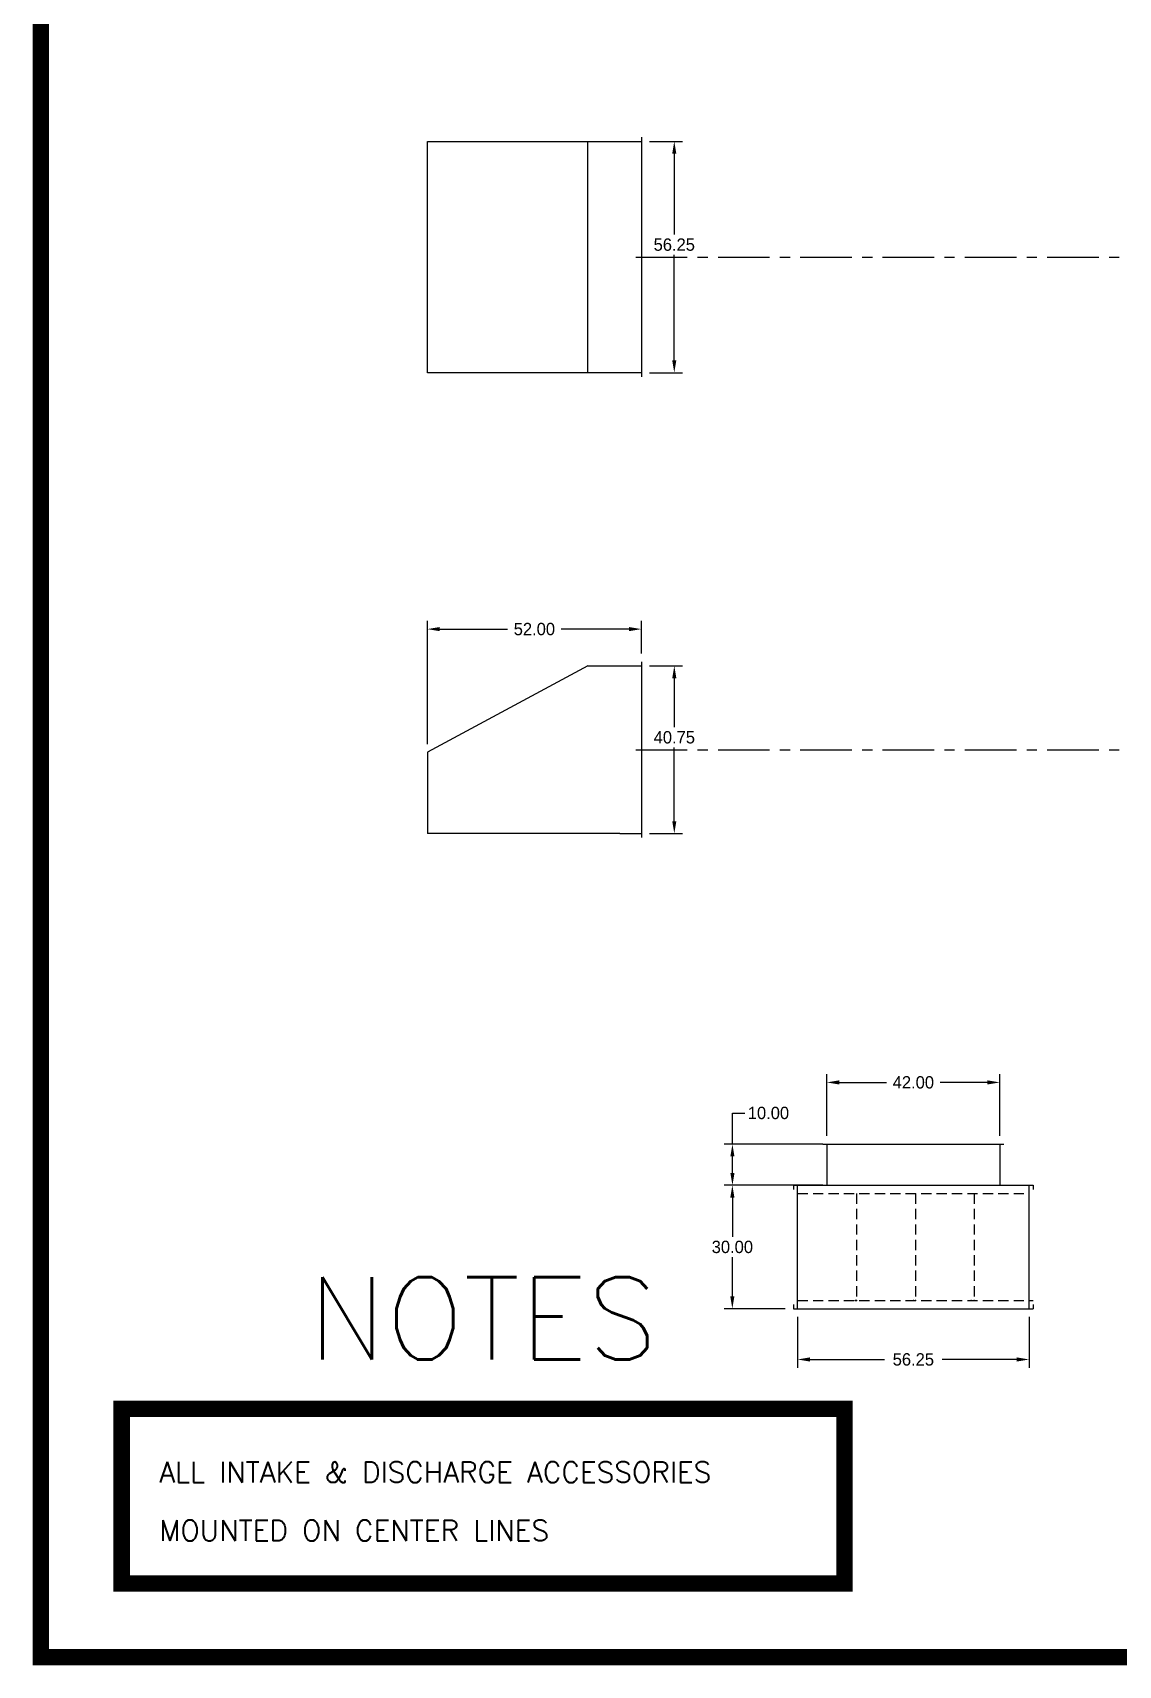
# Model space of a CAD drawing. Header units: inches. Extents: x 3 to 604, y -724 to 69.
# Drawn here: x 3.4 to 267.1, y -724.2 to -327.4 of the extents above; entities that cross this region are included whole.
import ezdxf
from ezdxf.enums import TextEntityAlignment as Align

# ---------------------------------------------------------------- set-up
doc = ezdxf.new("R2010")
doc.units = ezdxf.units.IN
doc.header["$LTSCALE"] = 10
doc.header["$MEASUREMENT"] = 0
doc.linetypes.add('CENTER', pattern=[2, 1.25, -0.25, 0.25, -0.25])
doc.linetypes.add('HIDDEN', pattern=[0.375, 0.25, -0.125])
for name, color, linetype in [('CENTERLINE', 2, 'CENTER'), ('FA-FILTER', 5, 'Continuous'), ('FDT-HOOD', 5, 'Continuous'), ('RAM20UNIT', 3, 'Continuous')]:
    doc.layers.add(name, color=color, linetype=linetype)
doc.layers.add('TEXT', color=7, linetype='Continuous', lineweight=40)
doc.styles.add('S10', font='romans.shx', dxfattribs={"height": 0.1})
doc.dimstyles.new('DIMENSIONS', dxfattribs={"dimscale": 0, "dimtxt": 3, "dimasz": 3, "dimexe": 2, "dimexo": 2, "dimgap": 1, "dimtad": 0, "dimtih": 1, "dimtoh": 1, "dimzin": 0, "dimdsep": 46, "dimtxsty": 'Standard', "dimcen": 0.09, "dimclrd": 256, "dimclre": 256, "dimclrt": 1, "dimadec": 0, "dimazin": 0, "dimtfac": 1, "dimtofl": 0, "dimtmove": 0, "dimatfit": 3, "dimfxl": 0, "dimtolj": 1, "dimtzin": 0, "dimarcsym": 0})

# ---------------------------------------------------------------- blocks, each defined once
blk = doc.blocks.new('A$C758A175F')
at = {"layer": 'TEXT', "const_width": 4}
blk.add_lwpolyline([(0, 0), (175.62, 0), (175.62, -42.47), (0, -42.47)], close=True, dxfattribs=at)
at = {"layer": 'TEXT', "style": 'S10'}
blk.add_text('NOTES', height=20, dxfattribs=at).set_placement((87.81, 6), align=Align.BOTTOM_CENTER)
for s, p in [('ALL INTAKE & DISCHARGE ACCESSORIES', (9.12, -17.89)), ('MOUNTED ON CENTER LINES', (9.12, -32.05))]:
    blk.add_text(s, height=5, dxfattribs=at).set_placement(p)
blk = doc.blocks.new('*D51')
at = {"layer": 'DEFPOINTS', "color": 0}
for p in [(151.26, -472.38), (151.26, -480.32), (99.26, -502.32)]:
    blk.add_point(p, dxfattribs=at)
at = {"layer": 'RAM20UNIT', "lineweight": -2}
for p, q in [((99.26, -500.32), (99.26, -470.38)), ((151.26, -478.32), (151.26, -470.38)), ((102.26, -472.38), (118.76, -472.38)), ((148.26, -472.38), (131.76, -472.38))]:
    blk.add_line(p, q, dxfattribs=at)
at = {"layer": 'RAM20UNIT'}
for points in [[(102.26, -471.88), (102.26, -472.88), (99.26, -472.38)], [(148.26, -471.88), (148.26, -472.88), (151.26, -472.38)]]:
    blk.add_solid(points, dxfattribs=at)
at = {"layer": 'RAM20UNIT', "color": 1, "insert": (125.26, -472.38), "char_height": 3, "attachment_point": 5}
blk.add_mtext('\\A1;52.00', dxfattribs=at)
blk = doc.blocks.new('*D52')
at = {"layer": 'DEFPOINTS', "color": 0}
for p in [(151.26, -481.32), (151.26, -522.07), (159.26, -522.07)]:
    blk.add_point(p, dxfattribs=at)
at = {"layer": 'RAM20UNIT', "lineweight": -2}
for p, q in [((153.26, -481.32), (161.26, -481.32)), ((159.26, -484.32), (159.26, -496.19)), ((159.26, -519.07), (159.26, -501.19)), ((153.26, -522.07), (161.26, -522.07))]:
    blk.add_line(p, q, dxfattribs=at)
at = {"layer": 'RAM20UNIT'}
for points in [[(158.76, -484.32), (159.76, -484.32), (159.26, -481.32)], [(158.76, -519.07), (159.76, -519.07), (159.26, -522.07)]]:
    blk.add_solid(points, dxfattribs=at)
at = {"layer": 'RAM20UNIT', "color": 1, "insert": (159.26, -498.69), "char_height": 3, "attachment_point": 5}
blk.add_mtext('\\A1;40.75', dxfattribs=at)
blk = doc.blocks.new('*D54')
at = {"layer": 'DEFPOINTS', "color": 0}
for p in [(151.26, -353.82), (151.26, -410.07), (159.25, -410.07)]:
    blk.add_point(p, dxfattribs=at)
at = {"layer": 'RAM20UNIT', "lineweight": -2}
for p, q in [((153.26, -353.82), (161.25, -353.82)), ((159.25, -356.82), (159.25, -376.44)), ((159.25, -407.07), (159.25, -381.44)), ((153.26, -410.07), (161.25, -410.07))]:
    blk.add_line(p, q, dxfattribs=at)
at = {"layer": 'RAM20UNIT'}
for points in [[(158.75, -356.82), (159.75, -356.82), (159.25, -353.82)], [(158.75, -407.07), (159.75, -407.07), (159.25, -410.07)]]:
    blk.add_solid(points, dxfattribs=at)
at = {"layer": 'RAM20UNIT', "color": 1, "insert": (159.25, -378.94), "char_height": 3, "attachment_point": 5}
blk.add_mtext('\\A1;56.25', dxfattribs=at)
blk = doc.blocks.new('*D110')
at = {"layer": 'DEFPOINTS', "color": 0, "linetype": 'Continuous'}
for p in [(188.21, -607.56), (173.36, -637.56), (188.21, -637.56)]:
    blk.add_point(p, dxfattribs=at)
at = {"layer": 'RAM20UNIT', "linetype": 'Continuous', "lineweight": -2}
for p, q in [((186.21, -607.56), (171.36, -607.56)), ((173.36, -610.56), (173.36, -620.06)), ((173.36, -634.56), (173.36, -625.06)), ((186.21, -637.56), (171.36, -637.56))]:
    blk.add_line(p, q, dxfattribs=at)
at = {"layer": 'RAM20UNIT', "linetype": 'Continuous'}
for points in [[(172.86, -610.56), (173.86, -610.56), (173.36, -607.56)], [(172.86, -634.56), (173.86, -634.56), (173.36, -637.56)]]:
    blk.add_solid(points, dxfattribs=at)
at = {"layer": 'RAM20UNIT', "color": 1, "linetype": 'Continuous', "insert": (173.36, -622.56), "char_height": 3, "attachment_point": 5}
blk.add_mtext('\\A1;30.00', dxfattribs=at)
blk = doc.blocks.new('*D111')
at = {"layer": 'DEFPOINTS', "color": 0, "linetype": 'Continuous'}
for p in [(189.21, -637.56), (245.46, -637.56), (245.46, -649.9)]:
    blk.add_point(p, dxfattribs=at)
at = {"layer": 'RAM20UNIT', "linetype": 'Continuous', "lineweight": -2}
for p, q in [((189.21, -639.56), (189.21, -651.9)), ((245.46, -639.56), (245.46, -651.9)), ((192.21, -649.9), (210.34, -649.9)), ((242.46, -649.9), (224.34, -649.9))]:
    blk.add_line(p, q, dxfattribs=at)
at = {"layer": 'RAM20UNIT', "linetype": 'Continuous'}
for points in [[(192.21, -649.4), (192.21, -650.4), (189.21, -649.9)], [(242.46, -649.4), (242.46, -650.4), (245.46, -649.9)]]:
    blk.add_solid(points, dxfattribs=at)
at = {"layer": 'RAM20UNIT', "color": 1, "linetype": 'Continuous', "insert": (217.34, -649.9), "char_height": 3, "attachment_point": 5}
blk.add_mtext('\\A1;56.25', dxfattribs=at)
blk = doc.blocks.new('*D109')
at = {"layer": 'DEFPOINTS', "color": 0, "linetype": 'Continuous'}
for p in [(238.34, -582.56), (196.34, -597.56), (238.34, -597.56)]:
    blk.add_point(p, dxfattribs=at)
at = {"layer": 'RAM20UNIT', "linetype": 'Continuous', "lineweight": -2}
for p, q in [((196.34, -595.56), (196.34, -580.56)), ((199.34, -582.56), (210.84, -582.56)), ((235.34, -582.56), (223.84, -582.56)), ((238.34, -595.56), (238.34, -580.56))]:
    blk.add_line(p, q, dxfattribs=at)
at = {"layer": 'RAM20UNIT', "linetype": 'Continuous'}
for points in [[(199.34, -582.06), (199.34, -583.06), (196.34, -582.56)], [(235.34, -582.06), (235.34, -583.06), (238.34, -582.56)]]:
    blk.add_solid(points, dxfattribs=at)
at = {"layer": 'RAM20UNIT', "color": 1, "linetype": 'Continuous', "insert": (217.34, -582.56), "char_height": 3, "attachment_point": 5}
blk.add_mtext('\\A1;42.00', dxfattribs=at)
blk = doc.blocks.new('*D112')
at = {"layer": 'DEFPOINTS', "color": 0, "linetype": 'Continuous'}
for p in [(197.34, -597.56), (173.38, -607.56), (197.34, -607.56)]:
    blk.add_point(p, dxfattribs=at)
at = {"layer": 'RAM20UNIT', "linetype": 'Continuous', "lineweight": -2}
for p, q in [((173.38, -597.56), (173.38, -590)), ((173.38, -590), (176.38, -590)), ((195.34, -597.56), (171.38, -597.56)), ((173.38, -604.56), (173.38, -600.56)), ((195.34, -607.56), (171.38, -607.56))]:
    blk.add_line(p, q, dxfattribs=at)
at = {"layer": 'RAM20UNIT', "linetype": 'Continuous'}
for points in [[(172.88, -600.56), (173.88, -600.56), (173.38, -597.56)], [(172.88, -604.56), (173.88, -604.56), (173.38, -607.56)]]:
    blk.add_solid(points, dxfattribs=at)
at = {"layer": 'RAM20UNIT', "color": 1, "linetype": 'Continuous', "insert": (182.13, -590), "char_height": 3, "attachment_point": 5}
blk.add_mtext('\\A1;10.00', dxfattribs=at)

msp = doc.modelspace()

# ---------------------------------------------------------------- linework, layer by layer
at = {"layer": 'CENTERLINE'}
for p, q in [((149.874, -381.945), (325.881, -381.945)), ((149.874, -501.695), (325.881, -501.695))]:
    msp.add_line(p, q, dxfattribs=at)
at = {"layer": 'FA-FILTER', "linetype": 'Continuous'}
for p, q in [((195.336, -597.565), (239.336, -597.565)), ((196.336, -597.565), (196.336, -607.565)), ((238.336, -597.565), (238.336, -607.565)), ((188.211, -607.565), (246.461, -607.565)), ((188.211, -607.565), (188.211, -608.565)), ((189.211, -637.565), (189.211, -607.565)), ((245.461, -637.565), (245.461, -607.565)), ((246.461, -607.565), (246.461, -608.565)), ((188.211, -636.565), (188.211, -637.565)), ((188.211, -637.565), (246.461, -637.565)), ((246.461, -636.565), (246.461, -637.565))]:
    msp.add_line(p, q, dxfattribs=at)
at = {"layer": 'FA-FILTER', "color": 4, "linetype": 'HIDDEN'}
for p, q in [((189.211, -609.565), (245.461, -609.565)), ((203.523, -609.565), (203.523, -635.565)), ((217.836, -609.565), (217.836, -635.565)), ((232.148, -609.565), (232.148, -635.565)), ((189.211, -635.565), (246.461, -635.565))]:
    msp.add_line(p, q, dxfattribs=at)
at = {"layer": 'FDT-HOOD'}
for p, q in [((151.263, -352.82), (151.263, -411.07)), ((99.263, -410.07), (99.263, -353.82)), ((99.263, -353.82), (151.263, -353.82)), ((138.263, -410.07), (138.263, -353.82)), ((151.263, -410.07), (99.263, -410.07)), ((138.263, -481.32), (99.263, -502.32)), ((138.263, -481.32), (151.263, -481.32)), ((151.263, -480.32), (151.263, -523.07)), ((99.263, -502.32), (99.263, -522.07)), ((146.013, -522.07), (99.263, -522.07)), ((146.013, -522.07), (151.263, -522.07))]:
    msp.add_line(p, q, dxfattribs=at)
at = {"layer": 'RAM20UNIT', "linetype": 'Continuous'}
for p in [(203.273, -635.565), (203.523, -635.565), (217.336, -635.565), (217.836, -635.565), (231.398, -635.565), (232.148, -635.565)]:
    msp.add_point(p, dxfattribs=at)
at = {"layer": 'TEXT', "color": 3, "const_width": 4}
msp.add_lwpolyline([(5.361, 11.065), (602.487, 11.065), (602.487, -722.248), (5.361, -722.248)], close=True, dxfattribs=at)

# ---------------------------------------------------------------- block references
at = {"layer": 'TEXT'}
msp.add_blockref('A$C758A175F', (24.983, -661.909), dxfattribs=at)

# ---------------------------------------------------------------- dimensions: what is measured, and where the dimension line sits
at = {"layer": 'RAM20UNIT'}
for base, p1, p2, picture, middle in [((159.252, -410.07), (151.263, -353.82), (151.263, -410.07), '*D54', (159.252, -378.945)), ((159.256, -522.07), (151.263, -481.32), (151.263, -522.07), '*D52', (159.256, -498.695))]:
    dim = msp.add_linear_dim(base=base, p1=p1, p2=p2, angle=90, dimstyle='DIMENSIONS', override={"dimscale": 1}, dxfattribs=at)
    dim.commit()
    dim.dimension.update_dxf_attribs({"geometry": picture, "text_midpoint": middle, "dimtype": 160})
dim = msp.add_linear_dim(base=(151.263, -472.379), p1=(99.263, -502.32), p2=(151.263, -480.32), dimstyle='DIMENSIONS', override={"dimscale": 1}, dxfattribs=at)
dim.commit()
dim.dimension.update_dxf_attribs({"geometry": '*D51', "text_midpoint": (125.263, -472.379)})
at = {"layer": 'RAM20UNIT', "linetype": 'Continuous'}
for base, p1, p2, picture, middle in [((238.336, -582.565), (196.336, -597.565), (238.336, -597.565), '*D109', (217.336, -582.565)), ((245.461, -649.898), (189.211, -637.565), (245.461, -637.565), '*D111', (217.336, -649.898))]:
    dim = msp.add_linear_dim(base=base, p1=p1, p2=p2, dimstyle='DIMENSIONS', override={"dimscale": 1}, dxfattribs=at)
    dim.commit()
    dim.dimension.update_dxf_attribs({"geometry": picture, "text_midpoint": middle})
dim = msp.add_linear_dim(base=(173.384, -607.565), p1=(197.336, -597.565), p2=(197.336, -607.565), angle=90, dimstyle='DIMENSIONS', override={"dimscale": 1}, dxfattribs=at)
dim.commit()
dim.dimension.update_dxf_attribs({"geometry": '*D112', "text_midpoint": (182.134, -589.997), "dimtype": 160})
dim = msp.add_linear_dim(base=(173.357, -637.565), p1=(188.211, -607.565), p2=(188.211, -637.565), angle=90, dimstyle='DIMENSIONS', override={"dimscale": 1}, dxfattribs=at)
dim.commit()
dim.dimension.update_dxf_attribs({"geometry": '*D110', "text_midpoint": (173.357, -622.565)})

doc.saveas('drawing.dxf')
